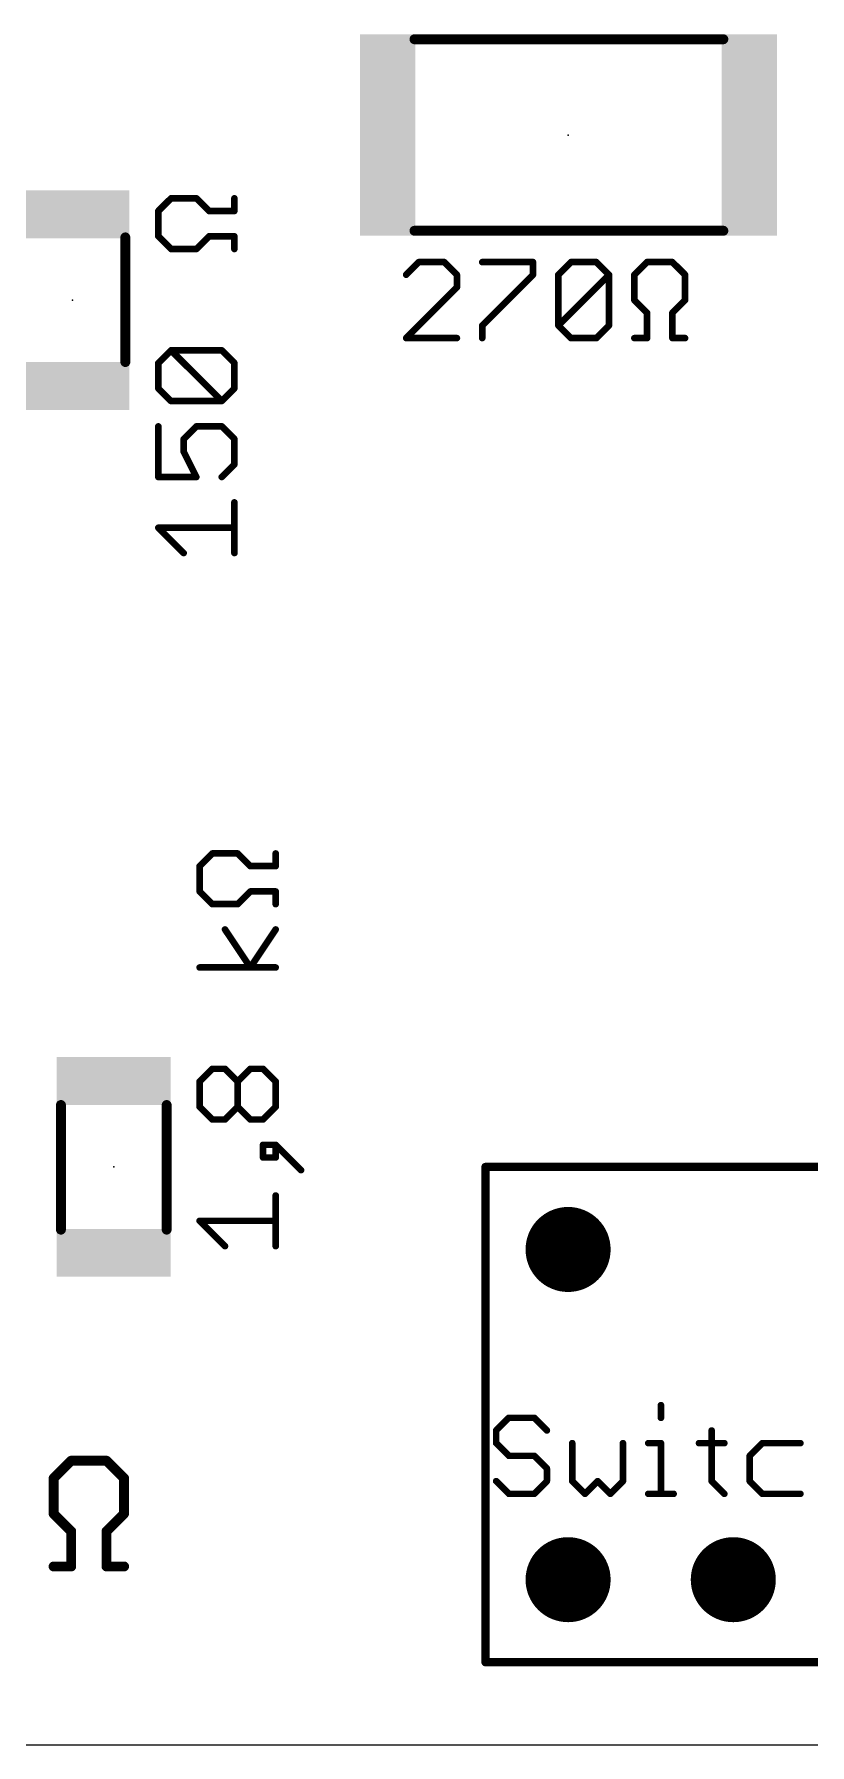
# Model space of a CAD drawing. Extents: x -3.9 to 50, y 0 to 50.9.
# Drawn here: x 23.54 to 35.47, y 0 to 26.32 of the extents above; entities that cross this region are included whole.
import ezdxf

# ---------------------------------------------------------------- set-up
doc = ezdxf.new("R2010")
doc.units = 0
for name, color, linetype in [('17', 82, 'CONTINUOUS'), ('20', 7, 'CONTINUOUS'), ('21', 253, 'CONTINUOUS'), ('23', 7, 'CONTINUOUS'), ('27', 253, 'CONTINUOUS'), ('51', 253, 'CONTINUOUS')]:
    doc.layers.add(name, color=color, linetype=linetype)

# ---------------------------------------------------------------- blocks, each defined once
blk = doc.blocks.new('RECT')
blk.add_solid([(-0.5, -0.5), (0.5, -0.5), (-0.5, 0.5), (0.5, 0.5)])
blk = doc.blocks.new('ROUNDP')
at = {"const_width": 0.5}
blk.add_lwpolyline([(0, -0.25, 1), (0, 0.25, 1), (0, -0.25)], format="xyb", dxfattribs=at)

msp = doc.modelspace()

# ---------------------------------------------------------------- linework, layer by layer
at = {"layer": '20'}
msp.add_line((0, 0), (48.565, 0), dxfattribs=at)
at = {"layer": '21'}
for points, const_width in [([(30.48, 8.9218, 1), (30.48, 8.8582)], 0.0635), ([(30.5117, 8.89, 1), (30.4483, 8.89)], 0.0635), ([(33.2031, 5.2251, 1), (33.1523, 5.2251)], 0.0508), ([(30.8389, 5.0556, 1), (30.8389, 5.0048)], 0.0508), ([(30.8569, 5.0122, 1), (30.8209, 5.0482)], 0.0508), ([(31.2467, 5.0482, 1), (31.2107, 5.0122)], 0.0508), ([(31.2287, 5.0048, 1), (31.2287, 5.0556)], 0.0508), ([(33.1523, 5.0302, 1), (33.2031, 5.0302)], 0.0508), ([(30.626, 4.8533, 1), (30.662, 4.8173)], 0.0508), ([(30.6694, 4.8353, 1), (30.6186, 4.8353)], 0.0508), ([(31.4056, 4.8173, 1), (31.4416, 4.8533)], 0.0508), ([(33.9827, 4.8353, 1), (33.9319, 4.8353)], 0.0508), ([(30.662, 4.6584, 1), (30.626, 4.6224)], 0.0508), ([(30.6186, 4.6404, 1), (30.6694, 4.6404)], 0.0508), ([(30.8389, 4.4709, 1), (30.8389, 4.4201)], 0.0508), ([(30.8209, 4.4275, 1), (30.8569, 4.4635)], 0.0508), ([(31.2467, 4.4635, 1), (31.2107, 4.4275)], 0.0508), ([(31.2287, 4.4201, 1), (31.2287, 4.4709)], 0.0508), ([(31.8388, 4.6404, 1), (31.788, 4.6404)], 0.0508), ([(32.6184, 4.6404, 1), (32.5676, 4.6404)], 0.0508), ([(32.9828, 4.6658, 1), (32.9828, 4.615)], 0.0508), ([(33.2031, 4.6404, 1), (33.1523, 4.6404)], 0.0508), ([(33.1777, 4.615, 1), (33.1777, 4.6658)], 0.0508), ([(33.7624, 4.6658, 1), (33.7624, 4.615)], 0.0508), ([(34.1522, 4.615, 1), (34.1522, 4.6658)], 0.0508), ([(34.524, 4.4635, 1), (34.56, 4.4275)], 0.0508), ([(34.5674, 4.4455, 1), (34.5166, 4.4455)], 0.0508), ([(34.7369, 4.6658, 1), (34.7369, 4.615)], 0.0508), ([(34.7548, 4.6224, 1), (34.7189, 4.6584)], 0.0508), ([(35.3216, 4.615, 1), (35.3216, 4.6658)], 0.0508), ([(24.1102, 4.4083, 1), (24.1102, 4.3321)], 0.0762), ([(24.1371, 4.3432, 1), (24.0832, 4.3971)], 0.0762), ([(24.6794, 4.3971, 1), (24.6256, 4.3432)], 0.0762), ([(24.6525, 4.3321, 1), (24.6525, 4.4083)], 0.0762), ([(31.449, 4.2506, 1), (31.3982, 4.2506)], 0.0508), ([(31.4056, 4.2326, 1), (31.4416, 4.2686)], 0.0508), ([(23.8771, 4.099, 1), (23.8009, 4.099)], 0.0762), ([(23.8121, 4.126, 1), (23.8659, 4.0721)], 0.0762), ([(24.9618, 4.099, 1), (24.8856, 4.099)], 0.0762), ([(24.8967, 4.0721, 1), (24.9506, 4.126)], 0.0762), ([(30.662, 4.0737, 1), (30.626, 4.0377)], 0.0508), ([(31.3982, 4.0557, 1), (31.449, 4.0557)], 0.0508), ([(31.4416, 4.0377, 1), (31.4056, 4.0737)], 0.0508), ([(31.8314, 4.0737, 1), (31.7954, 4.0377)], 0.0508), ([(31.788, 4.0557, 1), (31.8388, 4.0557)], 0.0508), ([(32.2212, 4.0737, 1), (32.1852, 4.0377)], 0.0508), ([(32.2212, 4.0377, 1), (32.1852, 4.0737)], 0.0508), ([(32.5676, 4.0557, 1), (32.6184, 4.0557)], 0.0508), ([(32.611, 4.0377, 1), (32.575, 4.0737)], 0.0508), ([(33.9753, 4.0737, 1), (33.9393, 4.0377)], 0.0508), ([(33.9319, 4.0557, 1), (33.9827, 4.0557)], 0.0508), ([(34.56, 4.0737, 1), (34.524, 4.0377)], 0.0508), ([(34.5166, 4.0557, 1), (34.5674, 4.0557)], 0.0508), ([(30.8389, 3.8862, 1), (30.8389, 3.8354)], 0.0508), ([(30.8209, 3.8428, 1), (30.8569, 3.8788)], 0.0508), ([(31.2107, 3.8788, 1), (31.2467, 3.8428)], 0.0508), ([(31.2287, 3.8354, 1), (31.2287, 3.8862)], 0.0508), ([(31.9903, 3.8788, 1), (32.0263, 3.8428)], 0.0508), ([(31.9903, 3.8428, 1), (32.0263, 3.8788)], 0.0508), ([(32.3801, 3.8788, 1), (32.4161, 3.8428)], 0.0508), ([(32.3801, 3.8428, 1), (32.4161, 3.8788)], 0.0508), ([(32.9828, 3.8862, 1), (32.9828, 3.8354)], 0.0508), ([(33.1523, 3.8608, 1), (33.2031, 3.8608)], 0.0508), ([(33.3726, 3.8354, 1), (33.3726, 3.8862)], 0.0508), ([(34.1342, 3.8428, 1), (34.1702, 3.8788)], 0.0508), ([(34.7369, 3.8862, 1), (34.7369, 3.8354)], 0.0508), ([(34.7189, 3.8428, 1), (34.7548, 3.8788)], 0.0508), ([(35.3216, 3.8354, 1), (35.3216, 3.8862)], 0.0508), ([(23.8009, 3.5567, 1), (23.8771, 3.5567)], 0.0762), ([(23.8659, 3.5836, 1), (23.8121, 3.5298)], 0.0762), ([(24.8856, 3.5567, 1), (24.9618, 3.5567)], 0.0762), ([(24.9506, 3.5298, 1), (24.8967, 3.5836)], 0.0762), ([(24.1483, 3.2855, 1), (24.0721, 3.2855)], 0.0762), ([(24.0832, 3.2586, 1), (24.1371, 3.3125)], 0.0762), ([(24.6906, 3.2855, 1), (24.6144, 3.2855)], 0.0762), ([(24.6256, 3.3125, 1), (24.6794, 3.2586)], 0.0762), ([(23.839, 2.7813, 1), (23.839, 2.7051)], 0.0762), ([(24.0721, 2.7432, 1), (24.1483, 2.7432)], 0.0762), ([(24.1102, 2.7051, 1), (24.1102, 2.7813)], 0.0762), ([(24.6525, 2.7813, 1), (24.6525, 2.7051)], 0.0762), ([(24.6144, 2.7432, 1), (24.6906, 2.7432)], 0.0762), ([(24.9237, 2.7051, 1), (24.9237, 2.7813)], 0.0762), ([(30.48, 1.3017, 1), (30.48, 1.2383)], 0.0635), ([(30.4483, 1.27, 1), (30.5117, 1.27)], 0.0635)]:
    msp.add_lwpolyline(points, format="xyb", dxfattribs=dict(at, const_width=const_width))
for points, const_width in [([(30.48, 1.27), (30.48, 8.89)], 0.127), ([(30.48, 8.89), (38.1, 8.89)], 0.127), ([(33.1777, 5.2251), (33.1777, 5.0302)], 0.1016), ([(30.8389, 5.0302), (30.644, 4.8353)], 0.1016), ([(31.2287, 5.0302), (30.8389, 5.0302)], 0.1016), ([(31.4236, 4.8353), (31.2287, 5.0302)], 0.1016), ([(30.644, 4.8353), (30.644, 4.6404)], 0.1016), ([(33.9573, 4.8353), (33.9573, 4.0557)], 0.1016), ([(30.644, 4.6404), (30.8389, 4.4455)], 0.1016), ([(30.8389, 4.4455), (31.2287, 4.4455)], 0.1016), ([(31.2287, 4.4455), (31.4236, 4.2506)], 0.1016), ([(31.8134, 4.6404), (31.8134, 4.0557)], 0.1016), ([(32.593, 4.0557), (32.593, 4.6404)], 0.1016), ([(32.9828, 4.6404), (33.1777, 4.6404)], 0.1016), ([(33.1777, 4.6404), (33.1777, 3.8608)], 0.1016), ([(33.7624, 4.6404), (34.1522, 4.6404)], 0.1016), ([(34.7369, 4.6404), (34.542, 4.4455)], 0.1016), ([(34.542, 4.4455), (34.542, 4.0557)], 0.1016), ([(35.3216, 4.6404), (34.7369, 4.6404)], 0.1016), ([(23.839, 4.099), (24.1102, 4.3702)], 0.1524), ([(24.1102, 4.3702), (24.6525, 4.3702)], 0.1524), ([(24.6525, 4.3702), (24.9237, 4.099)], 0.1524), ([(31.4236, 4.2506), (31.4236, 4.0557)], 0.1016), ([(23.839, 3.5567), (23.839, 4.099)], 0.1524), ([(24.9237, 4.099), (24.9237, 3.5567)], 0.1524), ([(30.8389, 3.8608), (30.644, 4.0557)], 0.1016), ([(31.4236, 4.0557), (31.2287, 3.8608)], 0.1016), ([(31.8134, 4.0557), (32.0083, 3.8608)], 0.1016), ([(32.0083, 3.8608), (32.2032, 4.0557)], 0.1016), ([(32.2032, 4.0557), (32.3981, 3.8608)], 0.1016), ([(32.3981, 3.8608), (32.593, 4.0557)], 0.1016), ([(33.9573, 4.0557), (34.1522, 3.8608)], 0.1016), ([(34.542, 4.0557), (34.7369, 3.8608)], 0.1016), ([(31.2287, 3.8608), (30.8389, 3.8608)], 0.1016), ([(32.9828, 3.8608), (33.3726, 3.8608)], 0.1016), ([(34.7369, 3.8608), (35.3216, 3.8608)], 0.1016), ([(24.1102, 3.2855), (23.839, 3.5567)], 0.1524), ([(24.9237, 3.5567), (24.6525, 3.2855)], 0.1524), ([(24.1102, 2.7432), (24.1102, 3.2855)], 0.1524), ([(24.6525, 3.2855), (24.6525, 2.7432)], 0.1524), ([(23.839, 2.7432), (24.1102, 2.7432)], 0.1524), ([(24.6525, 2.7432), (24.9237, 2.7432)], 0.1524), ([(38.1, 1.27), (30.48, 1.27)], 0.127)]:
    msp.add_lwpolyline(points, dxfattribs=dict(at, const_width=const_width))
at = {"layer": '23'}
for p in [(31.75, 24.765), (24.13, 22.225), (24.765, 8.89)]:
    msp.add_point(p, dxfattribs=at)
at = {"layer": '27', "const_width": 0.1016}
for points in [[(25.4498, 23.5961), (25.6447, 23.791)], [(25.6447, 23.791), (26.0345, 23.791)], [(26.0345, 23.791), (26.2294, 23.5961)], [(26.6192, 23.5961), (26.6192, 23.791)], [(25.4498, 23.2063), (25.4498, 23.5961)], [(26.2294, 23.5961), (26.6192, 23.5961)], [(25.6447, 23.0114), (25.4498, 23.2063)], [(26.2294, 23.2063), (26.0345, 23.0114)], [(26.6192, 23.2063), (26.2294, 23.2063)], [(26.6192, 23.0114), (26.6192, 23.2063)], [(26.0345, 23.0114), (25.6447, 23.0114)], [(29.4557, 22.8102), (29.2608, 22.6153)], [(29.8455, 22.8102), (29.4557, 22.8102)], [(30.0404, 22.6153), (29.8455, 22.8102)], [(30.0404, 22.4204), (30.0404, 22.6153)], [(30.4302, 22.8102), (31.2098, 22.8102)], [(31.2098, 22.6153), (30.4302, 21.8357)], [(31.2098, 22.8102), (31.2098, 22.6153)], [(31.5996, 22.6153), (31.7945, 22.8102)], [(31.5996, 21.8357), (31.5996, 22.6153)], [(31.5996, 21.8357), (32.3792, 22.6153)], [(31.7945, 22.8102), (32.1843, 22.8102)], [(32.1843, 22.8102), (32.3792, 22.6153)], [(32.3792, 22.6153), (32.3792, 21.8357)], [(32.769, 22.6153), (32.9639, 22.8102)], [(32.769, 22.2255), (32.769, 22.6153)], [(32.9639, 22.8102), (33.3537, 22.8102)], [(33.3537, 22.8102), (33.5486, 22.6153)], [(33.5486, 22.6153), (33.5486, 22.2255)], [(29.2608, 21.6408), (30.0404, 22.4204)], [(32.9639, 22.0306), (32.769, 22.2255)], [(33.5486, 22.2255), (33.3537, 22.0306)], [(30.4302, 21.8357), (30.4302, 21.6408)], [(31.7945, 21.6408), (31.5996, 21.8357)], [(32.3792, 21.8357), (32.1843, 21.6408)], [(32.9639, 21.6408), (32.9639, 22.0306)], [(33.3537, 22.0306), (33.3537, 21.6408)], [(30.0404, 21.6408), (29.2608, 21.6408)], [(32.1843, 21.6408), (31.7945, 21.6408)], [(32.769, 21.6408), (32.9639, 21.6408)], [(33.3537, 21.6408), (33.5486, 21.6408)], [(25.4498, 21.2573), (25.6447, 21.4522)], [(25.6447, 21.4522), (26.4243, 21.4522)], [(26.4243, 20.6726), (25.6447, 21.4522)], [(26.4243, 21.4522), (26.6192, 21.2573)], [(25.4498, 20.8675), (25.4498, 21.2573)], [(26.6192, 21.2573), (26.6192, 20.8675)], [(25.6447, 20.6726), (25.4498, 20.8675)], [(26.6192, 20.8675), (26.4243, 20.6726)], [(26.4243, 20.6726), (25.6447, 20.6726)], [(25.4498, 20.2828), (25.4498, 19.5032)], [(25.8396, 20.0879), (26.0345, 20.2828)], [(26.0345, 20.2828), (26.4243, 20.2828)], [(26.4243, 20.2828), (26.6192, 20.0879)], [(25.8396, 19.893), (25.8396, 20.0879)], [(26.6192, 20.0879), (26.6192, 19.6981)], [(26.0345, 19.5032), (25.8396, 19.893)], [(26.6192, 19.6981), (26.4243, 19.5032)], [(25.4498, 19.5032), (26.0345, 19.5032)], [(26.6192, 18.3338), (26.6192, 19.1134)], [(25.8396, 18.3338), (25.4498, 18.7236)], [(25.4498, 18.7236), (26.6192, 18.7236)], [(26.0848, 13.5178), (26.2797, 13.7127)], [(26.2797, 13.7127), (26.6695, 13.7127)], [(26.6695, 13.7127), (26.8644, 13.5178)], [(27.2542, 13.5178), (27.2542, 13.7127)], [(26.0848, 13.128), (26.0848, 13.5178)], [(26.8644, 13.5178), (27.2542, 13.5178)], [(26.2797, 12.9331), (26.0848, 13.128)], [(26.8644, 13.128), (26.6695, 12.9331)], [(27.2542, 13.128), (26.8644, 13.128)], [(27.2542, 12.9331), (27.2542, 13.128)], [(26.6695, 12.9331), (26.2797, 12.9331)], [(26.8644, 11.9586), (26.4746, 12.5433)], [(27.2542, 12.5433), (26.8644, 11.9586)], [(27.2542, 11.9586), (26.0848, 11.9586)], [(26.0848, 10.2045), (26.2797, 10.3994)], [(26.2797, 10.3994), (26.4746, 10.3994)], [(26.4746, 10.3994), (26.6695, 10.2045)], [(26.6695, 10.2045), (26.8644, 10.3994)], [(26.8644, 10.3994), (27.0593, 10.3994)], [(27.0593, 10.3994), (27.2542, 10.2045)], [(26.0848, 9.8147), (26.0848, 10.2045)], [(26.6695, 9.8147), (26.6695, 10.2045)], [(27.2542, 10.2045), (27.2542, 9.8147)], [(26.2797, 9.6198), (26.0848, 9.8147)], [(26.6695, 9.8147), (26.4746, 9.6198)], [(26.8644, 9.6198), (26.6695, 9.8147)], [(27.2542, 9.8147), (27.0593, 9.6198)], [(26.4746, 9.6198), (26.2797, 9.6198)], [(27.0593, 9.6198), (26.8644, 9.6198)], [(27.2542, 9.23), (27.0593, 9.23)], [(27.0593, 9.23), (27.0593, 9.0351)], [(27.644, 8.8402), (27.2542, 9.23)], [(27.2542, 9.0351), (27.2542, 9.23)], [(27.0593, 9.0351), (27.2542, 9.0351)], [(27.2542, 7.6708), (27.2542, 8.4504)], [(26.4746, 7.6708), (26.0848, 8.0606)], [(26.0848, 8.0606), (27.2542, 8.0606)]]:
    msp.add_lwpolyline(points, dxfattribs=at)
at = {"layer": '27', "const_width": 0.0508}
for points in [[(25.6447, 23.8164, 1), (25.6447, 23.7656)], [(25.6627, 23.773, 1), (25.6267, 23.8089)], [(26.0525, 23.8089, 1), (26.0165, 23.773)], [(26.0345, 23.7656, 1), (26.0345, 23.8164)], [(26.6446, 23.791, 1), (26.5938, 23.791)], [(25.4752, 23.5961, 1), (25.4244, 23.5961)], [(25.4318, 23.614, 1), (25.4678, 23.5781)], [(26.2294, 23.6215, 1), (26.2294, 23.5707)], [(26.2114, 23.5781, 1), (26.2474, 23.614)], [(26.5938, 23.5961, 1), (26.6446, 23.5961)], [(26.6192, 23.5707, 1), (26.6192, 23.6215)], [(25.4678, 23.2242, 1), (25.4318, 23.1883)], [(25.4244, 23.2063, 1), (25.4752, 23.2063)], [(26.2294, 23.2317, 1), (26.2294, 23.1809)], [(26.2474, 23.1883, 1), (26.2114, 23.2242)], [(26.6446, 23.2063, 1), (26.5938, 23.2063)], [(26.6192, 23.1809, 1), (26.6192, 23.2317)], [(25.6447, 23.0368, 1), (25.6447, 22.986)], [(25.6267, 22.9934, 1), (25.6627, 23.0294)], [(26.0165, 23.0294, 1), (26.0525, 22.9934)], [(26.0345, 22.986, 1), (26.0345, 23.0368)], [(26.5938, 23.0114, 1), (26.6446, 23.0114)], [(29.2428, 22.6333, 1), (29.2788, 22.5973)], [(29.4557, 22.8356, 1), (29.4557, 22.7848)], [(29.4737, 22.7922, 1), (29.4377, 22.8282)], [(29.8635, 22.8282, 1), (29.8275, 22.7922)], [(29.8455, 22.7848, 1), (29.8455, 22.8356)], [(30.0658, 22.6153, 1), (30.015, 22.6153)], [(30.0224, 22.5973, 1), (30.0584, 22.6333)], [(30.4302, 22.8356, 1), (30.4302, 22.7848)], [(31.2352, 22.8102, 1), (31.1844, 22.8102)], [(31.1844, 22.6153, 1), (31.2352, 22.6153)], [(31.2278, 22.5973, 1), (31.1918, 22.6333)], [(31.2098, 22.7848, 1), (31.2098, 22.8356)], [(31.5816, 22.6333, 1), (31.6176, 22.5973)], [(31.625, 22.6153, 1), (31.5742, 22.6153)], [(31.7945, 22.8356, 1), (31.7945, 22.7848)], [(31.8125, 22.7922, 1), (31.7765, 22.8282)], [(32.2023, 22.8282, 1), (32.1663, 22.7922)], [(32.1843, 22.7848, 1), (32.1843, 22.8356)], [(32.4046, 22.6153, 1), (32.3538, 22.6153)], [(32.3972, 22.5973, 1), (32.3612, 22.6333)], [(32.3612, 22.5973, 1), (32.3972, 22.6333)], [(32.751, 22.6333, 1), (32.787, 22.5973)], [(32.7944, 22.6153, 1), (32.7436, 22.6153)], [(32.9639, 22.8356, 1), (32.9639, 22.7848)], [(32.9818, 22.7922, 1), (32.9459, 22.8282)], [(33.3716, 22.8282, 1), (33.3357, 22.7922)], [(33.3537, 22.7848, 1), (33.3537, 22.8356)], [(33.574, 22.6153, 1), (33.5232, 22.6153)], [(33.5306, 22.5973, 1), (33.5665, 22.6333)], [(30.015, 22.4204, 1), (30.0658, 22.4204)], [(30.0584, 22.4024, 1), (30.0224, 22.4384)], [(32.787, 22.2435, 1), (32.751, 22.2075)], [(32.7436, 22.2255, 1), (32.7944, 22.2255)], [(33.5232, 22.2255, 1), (33.574, 22.2255)], [(33.5665, 22.2075, 1), (33.5306, 22.2435)], [(30.4122, 21.8537, 1), (30.4482, 21.8177)], [(30.4556, 21.8357, 1), (30.4048, 21.8357)], [(31.6176, 21.8537, 1), (31.5816, 21.8177)], [(31.5816, 21.8537, 1), (31.6176, 21.8177)], [(31.5742, 21.8357, 1), (31.625, 21.8357)], [(32.3538, 21.8357, 1), (32.4046, 21.8357)], [(32.3972, 21.8177, 1), (32.3612, 21.8537)], [(32.9893, 22.0306, 1), (32.9385, 22.0306)], [(32.9459, 22.0126, 1), (32.9818, 22.0486)], [(33.3357, 22.0486, 1), (33.3716, 22.0126)], [(33.3791, 22.0306, 1), (33.3283, 22.0306)], [(29.2428, 21.6588, 1), (29.2788, 21.6228)], [(29.2608, 21.6662, 1), (29.2608, 21.6154)], [(30.0404, 21.6154, 1), (30.0404, 21.6662)], [(30.4048, 21.6408, 1), (30.4556, 21.6408)], [(31.7945, 21.6662, 1), (31.7945, 21.6154)], [(31.7765, 21.6228, 1), (31.8125, 21.6588)], [(32.1663, 21.6588, 1), (32.2023, 21.6228)], [(32.1843, 21.6154, 1), (32.1843, 21.6662)], [(32.769, 21.6662, 1), (32.769, 21.6154)], [(32.9385, 21.6408, 1), (32.9893, 21.6408)], [(32.9639, 21.6154, 1), (32.9639, 21.6662)], [(33.3537, 21.6662, 1), (33.3537, 21.6154)], [(33.3283, 21.6408, 1), (33.3791, 21.6408)], [(33.5486, 21.6154, 1), (33.5486, 21.6662)], [(25.6627, 21.4702, 1), (25.6267, 21.4342)], [(25.6447, 21.4776, 1), (25.6447, 21.4268)], [(25.6627, 21.4342, 1), (25.6267, 21.4702)], [(26.4423, 21.4702, 1), (26.4063, 21.4342)], [(26.4243, 21.4268, 1), (26.4243, 21.4776)], [(25.4318, 21.2753, 1), (25.4678, 21.2393)], [(25.4752, 21.2573, 1), (25.4244, 21.2573)], [(26.6446, 21.2573, 1), (26.5938, 21.2573)], [(26.6012, 21.2393, 1), (26.6372, 21.2753)], [(25.4678, 20.8855, 1), (25.4318, 20.8495)], [(25.4244, 20.8675, 1), (25.4752, 20.8675)], [(26.5938, 20.8675, 1), (26.6446, 20.8675)], [(26.6372, 20.8495, 1), (26.6012, 20.8855)], [(25.6447, 20.698, 1), (25.6447, 20.6472)], [(25.6267, 20.6546, 1), (25.6627, 20.6906)], [(26.4063, 20.6906, 1), (26.4423, 20.6546)], [(26.4063, 20.6546, 1), (26.4423, 20.6906)], [(26.4243, 20.6472, 1), (26.4243, 20.698)], [(25.4752, 20.2828, 1), (25.4244, 20.2828)], [(26.0345, 20.3082, 1), (26.0345, 20.2574)], [(26.0525, 20.2648, 1), (26.0165, 20.3008)], [(26.4423, 20.3008, 1), (26.4063, 20.2648)], [(26.4243, 20.2574, 1), (26.4243, 20.3082)], [(25.8216, 20.1059, 1), (25.8576, 20.0699)], [(25.865, 20.0879, 1), (25.8142, 20.0879)], [(26.6446, 20.0879, 1), (26.5938, 20.0879)], [(26.6012, 20.0699, 1), (26.6372, 20.1059)], [(25.8623, 19.9044, 1), (25.8169, 19.8816)], [(25.8142, 19.893, 1), (25.865, 19.893)], [(26.6372, 19.6801, 1), (26.6012, 19.7161)], [(25.4498, 19.5286, 1), (25.4498, 19.4778)], [(25.4244, 19.5032, 1), (25.4752, 19.5032)], [(26.0118, 19.4918, 1), (26.0572, 19.5146)], [(26.0345, 19.4778, 1), (26.0345, 19.5286)], [(26.4063, 19.5212, 1), (26.4423, 19.4852)], [(26.5938, 19.6981, 1), (26.6446, 19.6981)], [(26.6446, 19.1134, 1), (26.5938, 19.1134)], [(25.4678, 18.7416, 1), (25.4318, 18.7056)], [(25.4498, 18.749, 1), (25.4498, 18.6982)], [(26.6192, 18.6982, 1), (26.6192, 18.749)], [(25.8216, 18.3158, 1), (25.8576, 18.3518)], [(26.5938, 18.3338, 1), (26.6446, 18.3338)], [(26.2797, 13.7381, 1), (26.2797, 13.6873)], [(26.2977, 13.6947, 1), (26.2617, 13.7306)], [(26.6875, 13.7306, 1), (26.6515, 13.6947)], [(26.6695, 13.6873, 1), (26.6695, 13.7381)], [(27.2796, 13.7127, 1), (27.2288, 13.7127)], [(26.1102, 13.5178, 1), (26.0594, 13.5178)], [(26.0668, 13.5357, 1), (26.1028, 13.4998)], [(26.8644, 13.5432, 1), (26.8644, 13.4924)], [(26.8464, 13.4998, 1), (26.8824, 13.5357)], [(27.2288, 13.5178, 1), (27.2796, 13.5178)], [(27.2542, 13.4924, 1), (27.2542, 13.5432)], [(26.1028, 13.1459, 1), (26.0668, 13.11)], [(26.8644, 13.1534, 1), (26.8644, 13.1026)], [(26.8824, 13.11, 1), (26.8464, 13.1459)], [(27.2796, 13.128, 1), (27.2288, 13.128)], [(27.2542, 13.1026, 1), (27.2542, 13.1534)], [(26.0594, 13.128, 1), (26.1102, 13.128)], [(26.2797, 12.9585, 1), (26.2797, 12.9077)], [(26.2617, 12.9151, 1), (26.2977, 12.951)], [(26.6515, 12.951, 1), (26.6875, 12.9151)], [(26.6695, 12.9077, 1), (26.6695, 12.9585)], [(27.2288, 12.9331, 1), (27.2796, 12.9331)], [(26.4957, 12.5574, 1), (26.4535, 12.5292)], [(27.2753, 12.5292, 1), (27.2331, 12.5574)], [(26.0848, 11.984, 1), (26.0848, 11.9332)], [(26.8433, 11.9727, 1), (26.8855, 11.9445)], [(26.8433, 11.9445, 1), (26.8855, 11.9727)], [(27.2542, 11.9332, 1), (27.2542, 11.984)], [(26.2797, 10.4248, 1), (26.2797, 10.374)], [(26.2977, 10.3814, 1), (26.2617, 10.4174)], [(26.4926, 10.4174, 1), (26.4566, 10.3814)], [(26.4746, 10.374, 1), (26.4746, 10.4248)], [(26.8644, 10.4248, 1), (26.8644, 10.374)], [(26.8824, 10.3814, 1), (26.8464, 10.4174)], [(27.0773, 10.4174, 1), (27.0413, 10.3814)], [(27.0593, 10.374, 1), (27.0593, 10.4248)], [(26.0668, 10.2225, 1), (26.1028, 10.1865)], [(26.1102, 10.2045, 1), (26.0594, 10.2045)], [(26.6515, 10.2225, 1), (26.6875, 10.1865)], [(26.6949, 10.2045, 1), (26.6441, 10.2045)], [(26.6515, 10.1865, 1), (26.6875, 10.2225)], [(27.2796, 10.2045, 1), (27.2288, 10.2045)], [(27.2362, 10.1865, 1), (27.2722, 10.2225)], [(26.1028, 9.8327, 1), (26.0668, 9.7967)], [(26.0594, 9.8147, 1), (26.1102, 9.8147)], [(26.6875, 9.8327, 1), (26.6515, 9.7967)], [(26.6441, 9.8147, 1), (26.6949, 9.8147)], [(26.6875, 9.7967, 1), (26.6515, 9.8327)], [(27.2288, 9.8147, 1), (27.2796, 9.8147)], [(27.2722, 9.7967, 1), (27.2362, 9.8327)], [(26.2797, 9.6452, 1), (26.2797, 9.5944)], [(26.2617, 9.6018, 1), (26.2977, 9.6378)], [(26.4566, 9.6378, 1), (26.4926, 9.6018)], [(26.4746, 9.5944, 1), (26.4746, 9.6452)], [(26.8644, 9.6452, 1), (26.8644, 9.5944)], [(26.8464, 9.6018, 1), (26.8824, 9.6378)], [(27.0413, 9.6378, 1), (27.0773, 9.6018)], [(27.0593, 9.5944, 1), (27.0593, 9.6452)], [(27.0593, 9.2554, 1), (27.0593, 9.2046)], [(27.0847, 9.23, 1), (27.0339, 9.23)], [(27.2722, 9.248, 1), (27.2362, 9.212)], [(27.2796, 9.23, 1), (27.2288, 9.23)], [(27.2542, 9.2046, 1), (27.2542, 9.2554)], [(27.0593, 9.0605, 1), (27.0593, 9.0097)], [(27.0339, 9.0351, 1), (27.0847, 9.0351)], [(27.2288, 9.0351, 1), (27.2796, 9.0351)], [(27.2542, 9.0097, 1), (27.2542, 9.0605)], [(27.626, 8.8222, 1), (27.662, 8.8582)], [(27.2796, 8.4504, 1), (27.2288, 8.4504)], [(26.1028, 8.0786, 1), (26.0668, 8.0426)], [(26.0848, 8.086, 1), (26.0848, 8.0352)], [(27.2542, 8.0352, 1), (27.2542, 8.086)], [(26.4566, 7.6528, 1), (26.4926, 7.6888)], [(27.2288, 7.6708, 1), (27.2796, 7.6708)]]:
    msp.add_lwpolyline(points, format="xyb", dxfattribs=at)
at = {"layer": '51', "const_width": 0.1524}
for points in [[(29.388, 26.238), (34.137, 26.238)], [(24.9428, 21.2725), (24.9428, 23.1902)], [(29.388, 23.292), (34.137, 23.292)], [(23.9522, 9.8425), (23.9522, 7.9248)], [(25.5778, 9.8425), (25.5778, 7.9248)]]:
    msp.add_lwpolyline(points, dxfattribs=at)
at = {"layer": '51', "const_width": 0.0762}
for points in [[(29.388, 26.2761, 1), (29.388, 26.1999)], [(34.137, 26.1999, 1), (34.137, 26.2761)], [(24.9809, 23.1902, 1), (24.9047, 23.1902)], [(29.388, 23.3301, 1), (29.388, 23.2539)], [(34.137, 23.2539, 1), (34.137, 23.3301)], [(24.9047, 21.2725, 1), (24.9809, 21.2725)], [(23.9903, 9.8425, 1), (23.9141, 9.8425)], [(25.6159, 9.8425, 1), (25.5397, 9.8425)], [(23.9141, 7.9248, 1), (23.9903, 7.9248)], [(25.5397, 7.9248, 1), (25.6159, 7.9248)]]:
    msp.add_lwpolyline(points, format="xyb", dxfattribs=at)

# ---------------------------------------------------------------- block references
at = {"layer": '17', "xscale": 1.308, "yscale": 1.308, "rotation": 180}
for p in [(31.75, 7.62), (31.75, 7.62), (31.75, 2.54), (31.75, 2.54), (34.29, 2.54), (34.29, 2.54)]:
    msp.add_blockref('ROUNDP', p, dxfattribs=at)
at = {"layer": '51', "xscale": 0.8499, "yscale": 3.1001}
for p in [(28.9746, 24.7657), (34.5372, 24.7657)]:
    msp.add_blockref('RECT', p, dxfattribs=at)
at = {"layer": '51', "xscale": 0.7366, "yscale": 1.7526}
for p, rotation in [((24.13, 23.5458), 270), ((24.13, 20.9042), 270), ((24.765, 10.2108), 90), ((24.765, 7.5692), 90)]:
    msp.add_blockref('RECT', p, dxfattribs=dict(at, rotation=rotation))

doc.saveas('drawing.dxf')
